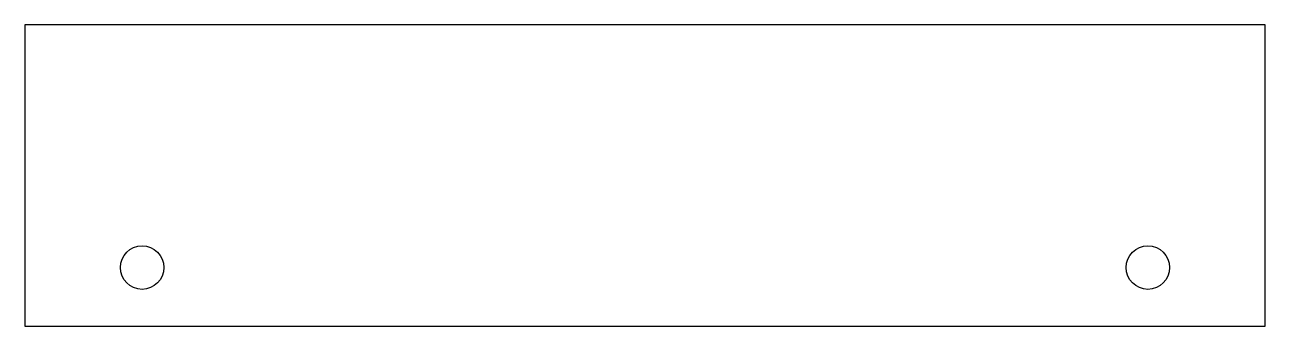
# Model space of a CAD drawing. Header units: millimetres. Extents: x -185 to 185, y -45 to 45.
import ezdxf

# ---------------------------------------------------------------- set-up
doc = ezdxf.new("R2010")
doc.units = ezdxf.units.MM

msp = doc.modelspace()

# ---------------------------------------------------------------- linework, layer by layer
at = {"color": 7, "linetype": 'Continuous', "lineweight": 25}
for p, q in [((-185, 45), (-185, -45)), ((185, 45), (-185, 45)), ((185, -45), (185, 45)), ((-185, -45), (185, -45))]:
    msp.add_line(p, q, dxfattribs=at)
for centre in [(-150, -27.5), (150, -27.5)]:
    msp.add_circle(centre, 6.5, dxfattribs=at)

doc.saveas('drawing.dxf')
